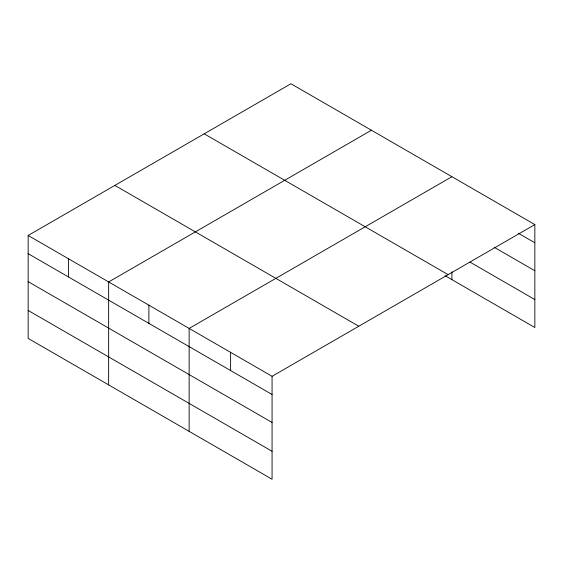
<?xml version="1.0" encoding="UTF-8"?>
<svg xmlns="http://www.w3.org/2000/svg" width="563" height="563" viewBox="0 0 563 563"><rect width="100%" height="100%" fill="white"/><g stroke="black" fill="none" stroke-linecap="round" stroke-linejoin="round"><path stroke-width="0.84" d="M534.85 224.588L290.93 83.76L28.15 235.475L28.15 338.412L272.07 479.24L272.07 376.302L534.85 224.588L534.85 327.525L445.08 275.694M371.425 130.236L108.645 281.95L108.645 384.881M451.92 176.712L189.14 328.426L189.14 431.357M518.263 233.209L534.85 242.78M494.138 247.241L534.85 270.747M470.014 262.126L534.85 299.558M204.214 133.832L448.134 274.653M114.866 185.41L358.786 326.237M28.15 235.475L272.07 376.302M28.15 253.667L272.07 394.494M28.15 281.634L272.07 422.461M28.15 310.445L272.07 451.273M451.92 271.774L451.92 279.642M230.605 352.361L230.605 370.553M148.892 305.188L148.892 323.38M68.397 258.713L68.397 276.905"/></g></svg>
